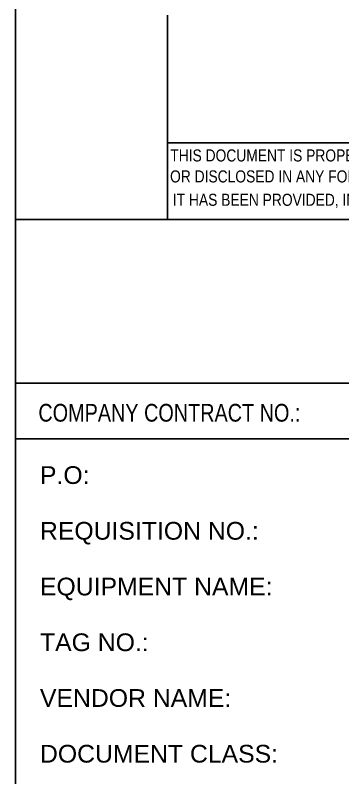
# Model space of a CAD drawing. Header units: millimetres. Extents: x -256 to 585, y -266 to 464.
# Drawn here: x 451.6 to 486.9, y -187.8 to -105.6 of the extents above; entities that cross this region are included whole.
import ezdxf

# ---------------------------------------------------------------- set-up
doc = ezdxf.new("R2010")
doc.units = ezdxf.units.MM
doc.styles.add('Arial', font='ARIAL.TTF', dxfattribs={"height": 0.2})
doc.styles.add('Arial Narrow', font='ARIALN.TTF', dxfattribs={"height": 0.2})

# ---------------------------------------------------------------- blocks, each defined once
blk = doc.blocks.new('Unknown-252070812-55925')
at = {"color": 7, "linetype": 'Continuous'}
for p, q in [((451.671, -246.897), (451.671, 24.834)), ((468.034, -105.566), (468.034, -127.466)), ((468.034, -119.306), (564.734, -119.297)), ((451.667, -127.59), (564.788, -127.59)), ((451.671, -127.59), (564.788, -127.59)), ((451.634, -145.212), (564.788, -145.212)), ((451.634, -151.22), (564.788, -151.22))]:
    blk.add_line(p, q, dxfattribs=at)
for s, height, style, p in [('THIS DOCUMENT IS PROPERTY OF QATARENERGY LNG.THIS DRAWING OR MATERIAL DESCRIBED THEREON MAY NOT BE COPIED', 1.299474, 'Arial Narrow', (468.334, -121.326)), ('OR DISCLOSED IN ANY FORM OR MEDIUM TO THIRD PARTIES, OR USED FOR OTHER THAN THE PURPOSE FOR WHICH', 1.29947, 'Arial Narrow', (468.31, -123.586)), ('IT HAS BEEN PROVIDED, IN WHOLE OR IN PART IN ANY MANNER EXCEPT AS EXPRESSLY PERMITTED BY QATARENERGY LNG.', 1.299474, 'Arial Narrow', (468.61, -126.106)), ('P.O:', 1.9102, 'Arial', (454.296, -156.085)), ('REQUISITION NO.:', 1.91016, 'Arial', (454.296, -162.092)), ('EQUIPMENT NAME:', 1.91016, 'Arial', (454.296, -168.1)), ('TAG NO.:', 1.9102, 'Arial', (454.296, -174.107)), ('VENDOR NAME:', 1.91016, 'Arial', (454.296, -180.115)), ('DOCUMENT CLASS:', 1.91016, 'Arial', (454.296, -186.123))]:
    blk.add_text(s, height=height, dxfattribs=dict(at, style=style)).set_placement(p)
at = {"color": 7, "linetype": 'Continuous', "style": 'Arial', "width": 0.8}
blk.add_text('COMPANY CONTRACT NO.:', height=1.91016, dxfattribs=at).set_placement((454.125, -149.368))

msp = doc.modelspace()

# ---------------------------------------------------------------- block references
msp.add_blockref('Unknown-252070812-55925', (0, 0))

doc.saveas('drawing.dxf')
